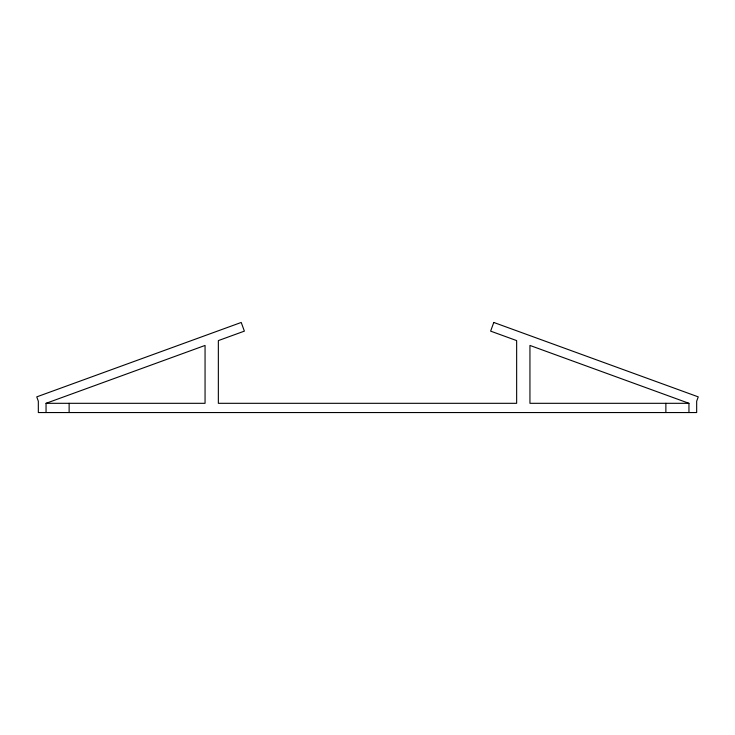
<?xml version="1.0" encoding="UTF-8"?>
<svg xmlns="http://www.w3.org/2000/svg" width="735" height="735" viewBox="0 0 735 735"><rect width="100%" height="100%" fill="white"/><g stroke="black" fill="none" stroke-linecap="round" stroke-linejoin="round"><path stroke-width="1.1" d="M46.048 403.313L205.056 345.441L205.056 403.313L46.048 403.313L46.048 412.546M688.952 403.313L529.944 403.313L529.944 345.441L688.952 403.313L688.952 412.546M665.873 403.313L665.873 412.546M69.127 403.313L69.127 412.546M493.782 322.454L490.622 331.127L516.65 340.599L516.65 403.313L218.35 403.313L218.35 340.599L244.378 331.127L241.218 322.454L36.75 396.872L38.33 401.209L38.33 412.546L696.67 412.546L696.67 401.209L698.25 396.872L493.782 322.454"/></g></svg>
